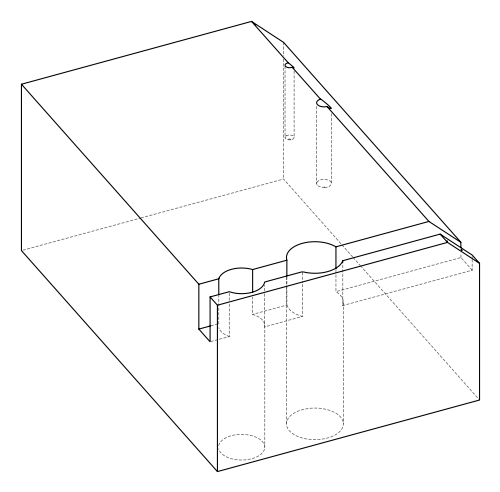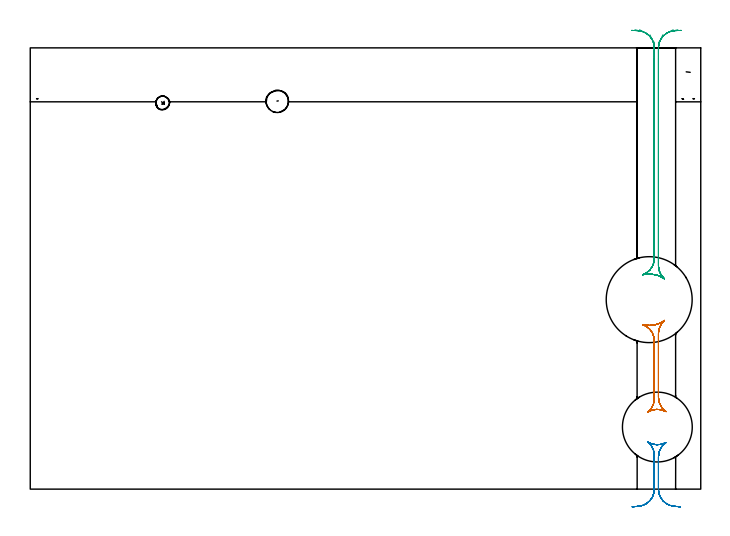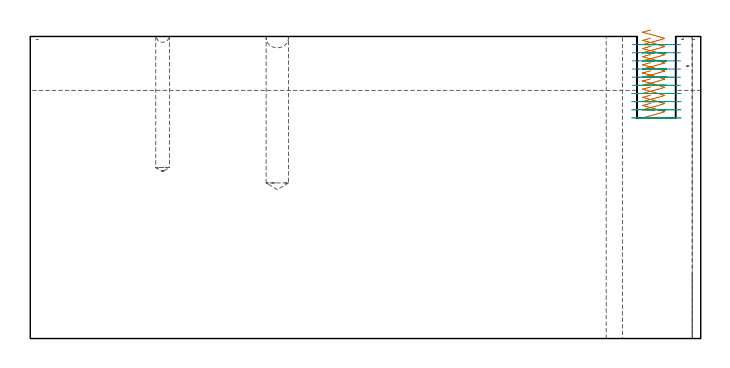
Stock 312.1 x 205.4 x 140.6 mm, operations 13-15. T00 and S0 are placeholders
(PLAN: 15 operations, 9 tool changes, 35.3 min)
(1 SPOT_DRILL | STEP1HOLE_1 | NXT0321_9005460120000 | 0.05 min | 183 mm3)
(2 SPOT_DRILL_1 | STEP1POCKET | NXT0321_9005460120000 | 0.03 min | 0 mm3)
(3 SPOT_DRILL_2 | STEP1POCKET_1 | NXT0321_9005460120000 | 0.03 min | 1 mm3)
(4 INDEXABLE_INSERT_DRILL_THROUGH_HOLE_FROM_SOLID | STEP1HOLE | NXT0302_035 | 0.58 min | 176627 mm3)
(5 DRILL_BLIND_HOLE_INTO_CENTER | STEP1HOLE_1 | NXT0301_056 | 0.06 min | 550 mm3)
(6 GUN_DRILL_THROUGH_HOLE | STEP1HOLE_1 | UGT0307_005 | 0.65 min | 6947 mm3)
(7 SPADE_DRILL_TO_ENLARGE_THROUGH_HOLE | STEP1HOLE_1 | UGT0306_010 | 0.6 min | 34267 mm3)
(8 DRILL_TO_ENLARGE_THROUGH_HOLE | STEP1HOLE_1 | UGT0301_001 | 0.62 min | 74642 mm3)
(9 DRILL_BLIND_HOLE_INTO_CENTER_1 | STEP1POCKET | UGT0301_459 | 0.26 min | 1972 mm3)
(10 DRILL_BLIND_HOLE_INTO_CENTER_2 | STEP1POCKET_1 | UGT0301_217 | 0.29 min | 5861 mm3)
(11 AREA_MILL | FG_CHAMFER_SURFACE | UGT0205_001 | 21.12 min | 91499 mm3)
(12 AREA_MILL_1 | FG_CHAMFER_SURFACE_1 | UGT0205_001 | 1.08 min | 5957 mm3)
(13 MILL_RECTANGULAR_SLOT | SLOT_RECTANGULAR | NXT0201_012 | Follow Part, ap 4, ae 75% | 3.02 min | 16915 mm3)
(14 MILL_RECTANGULAR_SLOT_1 | SLOT_RECTANGULAR_1 | NXT0201_012 | Follow Part, ap 4, ae 75% | 1.84 min | 9178 mm3)
(15 MILL_RECTANGULAR_SLOT_2 | SLOT_RECTANGULAR_2 | NXT0201_012 | Follow Part, ap 4, ae 75% | 5.06 min | 61735 mm3)
(TOOL NXT0321_9005460120000 | NC Spot Drill, 142deg, 12mm, Carbide, Uncoated | D12 PA142 FL30 Z2)
(TOOL NXT0302_035 | Index. Insert Drill 40mm [880-D4000L40-05] | D40 PA176 FL200 Z2)
(TOOL NXT0301_056 | Carbide Drill 8.5mm [860.1-0850-026A1-MM 2214] | D8.5 PA140 FL47 Z2)
(TOOL UGT0307_005 | Gun Drill 8.3 mm | D8.3 PA130 FL24 Z1)
(TOOL UGT0306_010 | Spade Drill 19.5mm | D19.5 PA132 FL10 Z2)
(TOOL UGT0301_001 | Twist Drill 32.5 mm | D32.5 PA118 FL185 Z2)
(TOOL UGT0301_459 | Carbide Drill 6.4 mm | D6.4 PA118 FL63 Z2)
(TOOL UGT0301_217 | Twist Drill 10.4 mm | D10.4 PA118 FL82 Z2)
(TOOL UGT0205_001 | Chamfer Mill 20 x 3 x 45 deg. | D20 FL50 Z2)
(TOOL NXT0201_012 | ENDMILL 16mm [2P460-1600-NA 1630] | D16 FL38 Z6)
(OP 13 MILL_RECTANGULAR_SLOT)
G17 G21 G94 G90
T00 M6
G54
G17 G0 G90 X288.82 Y76.222 S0 M3
G43 Z150.602 H1
Z143.6
G94 G1 X288.089 Y76.195 Z143.404 F250.
X287.177 Y76.231 Z143.159
X286.27 Y76.335 Z142.915
X285.373 Y76.509 Z142.67
X285.038 Y76.597 Z142.577
X285.036 Y76.587 Z142.574
X285.038 Y76.597 Z142.572
X285.373 Y76.509 Z142.479
X286.27 Y76.335 Z142.234
X287.177 Y76.231 Z141.99
X288.089 Y76.195 Z141.745
X289.002 Y76.229 Z141.5
X289.909 Y76.332 Z141.256
X290.806 Y76.504 Z141.011
X291.687 Y76.743 Z140.766
X292.547 Y77.049 Z140.522
X293.382 Y77.419 Z140.277
X294.186 Y77.852 Z140.032
X294.955 Y78.344 Z139.788
X295.233 Y78.55 Z139.695
X295.239 Y78.542 Z139.692
X295.233 Y78.55 Z139.69
X294.955 Y78.344 Z139.597
X294.186 Y77.852 Z139.352
X293.382 Y77.419 Z139.107
X292.547 Y77.049 Z138.863
X291.687 Y76.743 Z138.618
X290.806 Y76.504 Z138.373
X289.909 Y76.332 Z138.129
X289.002 Y76.229 Z137.884
X288.089 Y76.195 Z137.639
X287.177 Y76.231 Z137.395
X286.27 Y76.335 Z137.15
X285.373 Y76.509 Z136.905
X285.038 Y76.597 Z136.813
X285.036 Y76.587 Z136.81
G2 X290.5 Y69. R8. F500.
G1 Y42.155
G2 X287.357 Y35.799 R8.
G1 X287.363 Y35.79
G2 X295.97 Y36.076 R8.25
G1 X295.975 Y36.085
G2 X292.4 Y42.75 R8.
G1 Y72.429
G2 X295.239 Y78.542 R8.
G0 X288.82 Y76.222 Z139.81
G1 X288.089 Y76.195 Z139.614 F250.
X287.177 Y76.231 Z139.369
X286.27 Y76.335 Z139.125
X285.373 Y76.509 Z138.88
X285.038 Y76.597 Z138.787
X285.036 Y76.587 Z138.785
X285.038 Y76.597 Z138.782
X285.373 Y76.509 Z138.689
X286.27 Y76.335 Z138.444
X287.177 Y76.231 Z138.2
X288.089 Y76.195 Z137.955
X289.002 Y76.229 Z137.71
X289.909 Y76.332 Z137.466
X290.806 Y76.504 Z137.221
X291.687 Y76.743 Z136.976
X292.547 Y77.049 Z136.732
X293.382 Y77.419 Z136.487
X294.186 Y77.852 Z136.242
X294.955 Y78.344 Z135.998
X295.233 Y78.55 Z135.905
X295.239 Y78.542 Z135.902
X295.233 Y78.55 Z135.9
X294.955 Y78.344 Z135.807
X294.186 Y77.852 Z135.562
X293.382 Y77.419 Z135.317
X292.547 Y77.049 Z135.073
X291.687 Y76.743 Z134.828
X290.806 Y76.504 Z134.583
X289.909 Y76.332 Z134.339
X289.002 Y76.229 Z134.094
X288.089 Y76.195 Z133.849
X287.177 Y76.231 Z133.605
X286.27 Y76.335 Z133.36
X285.373 Y76.509 Z133.115
X285.038 Y76.597 Z133.023
X285.036 Y76.587 Z133.02
G2 X290.5 Y69. R8. F500.
G1 Y42.155
G2 X287.357 Y35.799 R8.
G1 X287.363 Y35.79
G2 X295.97 Y36.076 R8.25
G1 X295.975 Y36.085
G2 X292.4 Y42.75 R8.
G1 Y72.429
G2 X295.239 Y78.542 R8.
G0 X288.82 Y76.222 Z136.02
G1 X288.089 Y76.195 Z135.824 F250.
X287.177 Y76.231 Z135.579
X286.27 Y76.335 Z135.335
X285.373 Y76.509 Z135.09
X285.038 Y76.597 Z134.997
X285.036 Y76.587 Z134.995
X285.038 Y76.597 Z134.992
X285.373 Y76.509 Z134.899
X286.27 Y76.335 Z134.654
X287.177 Y76.231 Z134.41
X288.089 Y76.195 Z134.165
X289.002 Y76.229 Z133.92
X289.909 Y76.332 Z133.676
X290.806 Y76.504 Z133.431
X291.687 Y76.743 Z133.186
X292.547 Y77.049 Z132.942
X293.382 Y77.419 Z132.697
X294.186 Y77.852 Z132.452
X294.955 Y78.344 Z132.208
X295.233 Y78.55 Z132.115
X295.239 Y78.542 Z132.112
X295.233 Y78.55 Z132.11
X294.955 Y78.344 Z132.017
X294.186 Y77.852 Z131.772
X293.382 Y77.419 Z131.527
X292.547 Y77.049 Z131.283
X291.687 Y76.743 Z131.038
X290.806 Y76.504 Z130.793
X289.909 Y76.332 Z130.549
X289.002 Y76.229 Z130.304
X288.089 Y76.195 Z130.059
X287.177 Y76.231 Z129.815
X286.27 Y76.335 Z129.57
X285.373 Y76.509 Z129.325
X285.038 Y76.597 Z129.233
X285.036 Y76.587 Z129.23
G2 X290.5 Y69. R8. F500.
G1 Y42.155
G2 X287.357 Y35.799 R8.
G1 X287.363 Y35.79
G2 X295.97 Y36.076 R8.25
G1 X295.975 Y36.085
G2 X292.4 Y42.75 R8.
G1 Y72.429
G2 X295.239 Y78.542 R8.
G0 X288.82 Y76.222 Z132.23
G1 X288.089 Y76.195 Z132.034 F250.
X287.177 Y76.231 Z131.789
X286.27 Y76.335 Z131.545
X285.373 Y76.509 Z131.3
X285.038 Y76.597 Z131.207
X285.036 Y76.587 Z131.205
X285.038 Y76.597 Z131.202
X285.373 Y76.509 Z131.109
X286.27 Y76.335 Z130.864
X287.177 Y76.231 Z130.62
X288.089 Y76.195 Z130.375
X289.002 Y76.229 Z130.13
X289.909 Y76.332 Z129.886
X290.806 Y76.504 Z129.641
X291.687 Y76.743 Z129.396
X292.547 Y77.049 Z129.152
X293.382 Y77.419 Z128.907
X294.186 Y77.852 Z128.662
X294.955 Y78.344 Z128.418
X295.233 Y78.55 Z128.325
X295.239 Y78.542 Z128.322
X295.233 Y78.55 Z128.32
X294.955 Y78.344 Z128.227
X294.186 Y77.852 Z127.982
X293.382 Y77.419 Z127.737
X292.547 Y77.049 Z127.493
X291.687 Y76.743 Z127.248
X290.806 Y76.504 Z127.003
X289.909 Y76.332 Z126.759
X289.002 Y76.229 Z126.514
X288.089 Y76.195 Z126.269
X287.177 Y76.231 Z126.025
X286.27 Y76.335 Z125.78
X285.373 Y76.509 Z125.535
X285.038 Y76.597 Z125.443
X285.036 Y76.587 Z125.44
G2 X290.5 Y69. R8. F500.
G1 Y42.155
G2 X287.357 Y35.799 R8.
G1 X287.363 Y35.79
G2 X295.97 Y36.076 R8.25
G1 X295.975 Y36.085
G2 X292.4 Y42.75 R8.
G1 Y72.429
G2 X295.239 Y78.542 R8.
G0 X288.82 Y76.222 Z128.44
G1 X288.089 Y76.195 Z128.244 F250.
X287.177 Y76.231 Z127.999
X286.27 Y76.335 Z127.755
X285.373 Y76.509 Z127.51
X285.038 Y76.597 Z127.417
X285.036 Y76.587 Z127.415
X285.038 Y76.597 Z127.412
X285.373 Y76.509 Z127.319
X286.27 Y76.335 Z127.074
X287.177 Y76.231 Z126.83
X288.089 Y76.195 Z126.585
X289.002 Y76.229 Z126.34
X289.909 Y76.332 Z126.096
X290.806 Y76.504 Z125.851
X291.687 Y76.743 Z125.606
X292.547 Y77.049 Z125.362
X293.382 Y77.419 Z125.117
X294.186 Y77.852 Z124.872
X294.955 Y78.344 Z124.628
X295.233 Y78.55 Z124.535
X295.239 Y78.542 Z124.532
X295.233 Y78.55 Z124.53
X294.955 Y78.344 Z124.437
X294.186 Y77.852 Z124.192
X293.382 Y77.419 Z123.947
X292.547 Y77.049 Z123.703
X291.687 Y76.743 Z123.458
X290.806 Y76.504 Z123.213
X289.909 Y76.332 Z122.969
X289.002 Y76.229 Z122.724
X288.089 Y76.195 Z122.479
X287.177 Y76.231 Z122.235
X286.27 Y76.335 Z121.99
X285.373 Y76.509 Z121.745
X285.038 Y76.597 Z121.653
X285.036 Y76.587 Z121.65
G2 X290.5 Y69. R8. F500.
G1 Y42.155
G2 X287.357 Y35.799 R8.
G1 X287.363 Y35.79
G2 X295.97 Y36.076 R8.25
G1 X295.975 Y36.085
G2 X292.4 Y42.75 R8.
G1 Y72.429
G2 X295.239 Y78.542 R8.
G0 X288.82 Y76.222 Z124.65
G1 X288.089 Y76.195 Z124.454 F250.
X287.177 Y76.231 Z124.209
X286.27 Y76.335 Z123.965
X285.373 Y76.509 Z123.72
X285.038 Y76.597 Z123.627
X285.036 Y76.587 Z123.625
X285.038 Y76.597 Z123.622
X285.373 Y76.509 Z123.529
X286.27 Y76.335 Z123.284
X287.177 Y76.231 Z123.04
X288.089 Y76.195 Z122.795
X289.002 Y76.229 Z122.55
X289.909 Y76.332 Z122.306
X290.806 Y76.504 Z122.061
X291.687 Y76.743 Z121.816
X292.547 Y77.049 Z121.572
X293.382 Y77.419 Z121.327
X294.186 Y77.852 Z121.082
X294.955 Y78.344 Z120.838
X295.233 Y78.55 Z120.745
X295.239 Y78.542 Z120.742
X295.233 Y78.55 Z120.74
X294.955 Y78.344 Z120.647
X294.186 Y77.852 Z120.402
X293.382 Y77.419 Z120.157
X292.547 Y77.049 Z119.913
X291.687 Y76.743 Z119.668
X290.806 Y76.504 Z119.423
X289.909 Y76.332 Z119.179
X289.002 Y76.229 Z118.934
X288.089 Y76.195 Z118.689
X287.177 Y76.231 Z118.445
X286.27 Y76.335 Z118.2
X285.373 Y76.509 Z117.955
X285.038 Y76.597 Z117.863
X285.036 Y76.587 Z117.86
G2 X290.5 Y69. R8. F500.
G1 Y42.155
G2 X287.357 Y35.799 R8.
G1 X287.363 Y35.79
G2 X295.97 Y36.076 R8.25
G1 X295.975 Y36.085
G2 X292.4 Y42.75 R8.
G1 Y72.429
G2 X295.239 Y78.542 R8.
G0 X288.82 Y76.222 Z120.86
G1 X288.089 Y76.195 Z120.664 F250.
X287.177 Y76.231 Z120.419
X286.27 Y76.335 Z120.175
X285.373 Y76.509 Z119.93
X285.038 Y76.597 Z119.837
X285.036 Y76.587 Z119.835
X285.038 Y76.597 Z119.832
X285.373 Y76.509 Z119.739
X286.27 Y76.335 Z119.494
X287.177 Y76.231 Z119.25
X288.089 Y76.195 Z119.005
X289.002 Y76.229 Z118.76
X289.909 Y76.332 Z118.516
X290.806 Y76.504 Z118.271
X291.687 Y76.743 Z118.026
X292.547 Y77.049 Z117.782
X293.382 Y77.419 Z117.537
X294.186 Y77.852 Z117.292
X294.955 Y78.344 Z117.048
X295.233 Y78.55 Z116.955
X295.239 Y78.542 Z116.952
X295.233 Y78.55 Z116.95
X294.955 Y78.344 Z116.857
X294.186 Y77.852 Z116.612
X293.382 Y77.419 Z116.367
X292.547 Y77.049 Z116.123
X291.687 Y76.743 Z115.878
X290.806 Y76.504 Z115.633
X289.909 Y76.332 Z115.389
X289.002 Y76.229 Z115.144
X288.089 Y76.195 Z114.899
X287.177 Y76.231 Z114.655
X286.27 Y76.335 Z114.41
X285.373 Y76.509 Z114.165
X285.038 Y76.597 Z114.073
X285.036 Y76.587 Z114.07
G2 X290.5 Y69. R8. F500.
G1 Y42.155
G2 X287.357 Y35.799 R8.
G1 X287.363 Y35.79
G2 X295.97 Y36.076 R8.25
G1 X295.975 Y36.085
G2 X292.4 Y42.75 R8.
G1 Y72.429
G2 X295.239 Y78.542 R8.
G0 X288.82 Y76.222 Z117.07
G1 X288.089 Y76.195 Z116.874 F250.
X287.177 Y76.231 Z116.629
X286.27 Y76.335 Z116.385
X285.373 Y76.509 Z116.14
X285.038 Y76.597 Z116.047
X285.036 Y76.587 Z116.045
X285.038 Y76.597 Z116.042
X285.373 Y76.509 Z115.949
X286.27 Y76.335 Z115.704
X287.177 Y76.231 Z115.46
X288.089 Y76.195 Z115.215
X289.002 Y76.229 Z114.97
X289.909 Y76.332 Z114.726
X290.806 Y76.504 Z114.481
X291.687 Y76.743 Z114.236
X292.547 Y77.049 Z113.992
X293.382 Y77.419 Z113.747
X294.186 Y77.852 Z113.502
X294.955 Y78.344 Z113.258
X295.233 Y78.55 Z113.165
X295.239 Y78.542 Z113.162
X295.233 Y78.55 Z113.16
X294.955 Y78.344 Z113.067
X294.186 Y77.852 Z112.822
X293.382 Y77.419 Z112.577
X292.547 Y77.049 Z112.333
X291.687 Y76.743 Z112.088
X290.806 Y76.504 Z111.843
X289.909 Y76.332 Z111.599
X289.002 Y76.229 Z111.354
X288.089 Y76.195 Z111.109
X287.177 Y76.231 Z110.865
X286.27 Y76.335 Z110.62
X285.373 Y76.509 Z110.375
X285.038 Y76.597 Z110.283
X285.036 Y76.587 Z110.28
G2 X290.5 Y69. R8. F500.
G1 Y42.155
G2 X287.357 Y35.799 R8.
G1 X287.363 Y35.79
G2 X295.97 Y36.076 R8.25
G1 X295.975 Y36.085
G2 X292.4 Y42.75 R8.
G1 Y72.429
G2 X295.239 Y78.542 R8.
G0 X288.82 Y76.222 Z113.28
G1 X288.089 Y76.195 Z113.084 F250.
X287.177 Y76.231 Z112.839
X286.27 Y76.335 Z112.595
X285.373 Y76.509 Z112.35
X285.038 Y76.597 Z112.257
X285.036 Y76.587 Z112.255
X285.038 Y76.597 Z112.252
X285.373 Y76.509 Z112.159
X286.27 Y76.335 Z111.914
X287.177 Y76.231 Z111.67
X288.089 Y76.195 Z111.425
X289.002 Y76.229 Z111.18
X289.909 Y76.332 Z110.936
X290.806 Y76.504 Z110.691
X291.687 Y76.743 Z110.446
X292.547 Y77.049 Z110.202
X293.382 Y77.419 Z109.957
X294.186 Y77.852 Z109.712
X294.955 Y78.344 Z109.468
X295.233 Y78.55 Z109.375
X295.239 Y78.542 Z109.372
X295.233 Y78.55 Z109.37
X294.955 Y78.344 Z109.277
X294.186 Y77.852 Z109.032
X293.382 Y77.419 Z108.787
X292.547 Y77.049 Z108.543
X291.687 Y76.743 Z108.298
X290.806 Y76.504 Z108.053
X289.909 Y76.332 Z107.809
X289.002 Y76.229 Z107.564
X288.089 Y76.195 Z107.319
X287.177 Y76.231 Z107.075
X286.27 Y76.335 Z106.83
X285.373 Y76.509 Z106.585
X285.038 Y76.597 Z106.493
X285.036 Y76.587 Z106.49
G2 X290.5 Y69. R8. F500.
G1 Y42.155
G2 X287.357 Y35.799 R8.
G1 X287.363 Y35.79
G2 X295.97 Y36.076 R8.25
G1 X295.975 Y36.085
G2 X292.4 Y42.75 R8.
G1 Y72.429
G2 X295.239 Y78.542 R8.
G0 X288.82 Y76.222 Z109.49
G1 X288.089 Y76.195 Z109.294 F250.
X287.177 Y76.231 Z109.049
X286.27 Y76.335 Z108.805
X285.373 Y76.509 Z108.56
X285.038 Y76.597 Z108.467
X285.036 Y76.587 Z108.465
X285.038 Y76.597 Z108.462
X285.373 Y76.509 Z108.369
X286.27 Y76.335 Z108.124
X287.177 Y76.231 Z107.88
X288.089 Y76.195 Z107.635
X289.002 Y76.229 Z107.39
X289.909 Y76.332 Z107.146
X290.806 Y76.504 Z106.901
X291.687 Y76.743 Z106.656
X292.547 Y77.049 Z106.412
X293.382 Y77.419 Z106.167
X294.186 Y77.852 Z105.922
X294.955 Y78.344 Z105.678
X295.233 Y78.55 Z105.585
X295.239 Y78.542 Z105.582
X295.233 Y78.55 Z105.58
X294.955 Y78.344 Z105.487
X294.186 Y77.852 Z105.242
X293.382 Y77.419 Z104.997
X292.547 Y77.049 Z104.753
X291.687 Y76.743 Z104.508
X290.806 Y76.504 Z104.263
X289.909 Y76.332 Z104.019
X289.002 Y76.229 Z103.774
X288.089 Y76.195 Z103.529
X287.177 Y76.231 Z103.285
X286.27 Y76.335 Z103.04
X285.373 Y76.509 Z102.796
X285.038 Y76.597 Z102.703
X285.036 Y76.587 Z102.7
G2 X290.5 Y69. R8. F500.
G1 Y42.155
G2 X287.357 Y35.799 R8.
G1 X287.363 Y35.79
G2 X295.97 Y36.076 R8.25
G1 X295.975 Y36.085
G2 X292.4 Y42.75 R8.
G1 Y72.429
G2 X295.239 Y78.542 R8.
G0 Z150.602
M5
M2
(OP 14 MILL_RECTANGULAR_SLOT_1)
G17 G21 G94 G90
T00 M6
G54
G17 G0 G90 X302.697 Y-8.23 S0 M3
G43 Z150.602 H1
Z136.81
G94 G1 X299.708 Y-7.97 F250.
G2 X292.4 Y0. R8. F500.
G1 Y15.05
G2 X295.975 Y21.715 R8.
G1 X295.97 Y21.724
G2 X287.363 Y22.01 R8.25
G1 X287.357 Y22.001
G2 X290.5 Y15.645 R8.
G1 Y0.
G2 X283.192 Y-7.97 R8.
G1 X280.203 Y-8.23 F250.
G0 X302.697 Z133.02
G1 X299.708 Y-7.97
G2 X292.4 Y0. R8. F500.
G1 Y15.05
G2 X295.975 Y21.715 R8.
G1 X295.97 Y21.724
G2 X287.363 Y22.01 R8.25
G1 X287.357 Y22.001
G2 X290.5 Y15.645 R8.
G1 Y0.
G2 X283.192 Y-7.97 R8.
G1 X280.203 Y-8.23 F250.
G0 X302.697 Z129.23
G1 X299.708 Y-7.97
G2 X292.4 Y0. R8. F500.
G1 Y15.05
G2 X295.975 Y21.715 R8.
G1 X295.97 Y21.724
G2 X287.363 Y22.01 R8.25
G1 X287.357 Y22.001
G2 X290.5 Y15.645 R8.
G1 Y0.
G2 X283.192 Y-7.97 R8.
G1 X280.203 Y-8.23 F250.
G0 X302.697 Z125.44
G1 X299.708 Y-7.97
G2 X292.4 Y0. R8. F500.
G1 Y15.05
G2 X295.975 Y21.715 R8.
G1 X295.97 Y21.724
G2 X287.363 Y22.01 R8.25
G1 X287.357 Y22.001
G2 X290.5 Y15.645 R8.
G1 Y0.
G2 X283.192 Y-7.97 R8.
G1 X280.203 Y-8.23 F250.
G0 X302.697 Z121.65
G1 X299.708 Y-7.97
G2 X292.4 Y0. R8. F500.
G1 Y15.05
G2 X295.975 Y21.715 R8.
G1 X295.97 Y21.724
G2 X287.363 Y22.01 R8.25
G1 X287.357 Y22.001
G2 X290.5 Y15.645 R8.
G1 Y0.
G2 X283.192 Y-7.97 R8.
G1 X280.203 Y-8.23 F250.
G0 X302.697 Z117.86
G1 X299.708 Y-7.97
G2 X292.4 Y0. R8. F500.
G1 Y15.05
G2 X295.975 Y21.715 R8.
G1 X295.97 Y21.724
G2 X287.363 Y22.01 R8.25
G1 X287.357 Y22.001
G2 X290.5 Y15.645 R8.
G1 Y0.
G2 X283.192 Y-7.97 R8.
G1 X280.203 Y-8.23 F250.
G0 X302.697 Z114.07
G1 X299.708 Y-7.97
G2 X292.4 Y0. R8. F500.
G1 Y15.05
G2 X295.975 Y21.715 R8.
G1 X295.97 Y21.724
G2 X287.363 Y22.01 R8.25
G1 X287.357 Y22.001
G2 X290.5 Y15.645 R8.
G1 Y0.
G2 X283.192 Y-7.97 R8.
G1 X280.203 Y-8.23 F250.
G0 X302.697 Z110.28
G1 X299.708 Y-7.97
G2 X292.4 Y0. R8. F500.
G1 Y15.05
G2 X295.975 Y21.715 R8.
G1 X295.97 Y21.724
G2 X287.363 Y22.01 R8.25
G1 X287.357 Y22.001
G2 X290.5 Y15.645 R8.
G1 Y0.
G2 X283.192 Y-7.97 R8.
G1 X280.203 Y-8.23 F250.
G0 X302.697 Z106.49
G1 X299.708 Y-7.97
G2 X292.4 Y0. R8. F500.
G1 Y15.05
G2 X295.975 Y21.715 R8.
G1 X295.97 Y21.724
G2 X287.363 Y22.01 R8.25
G1 X287.357 Y22.001
G2 X290.5 Y15.645 R8.
G1 Y0.
G2 X283.192 Y-7.97 R8.
G1 X280.203 Y-8.23 F250.
G0 X302.697 Z102.7
G1 X299.708 Y-7.97
G2 X292.4 Y0. R8. F500.
G1 Y15.05
G2 X295.975 Y21.715 R8.
G1 X295.97 Y21.724
G2 X287.363 Y22.01 R8.25
G1 X287.357 Y22.001
G2 X290.5 Y15.645 R8.
G1 Y0.
G2 X283.192 Y-7.97 R8.
G1 X280.203 Y-8.23 F250.
G0 Z150.602
M5
M2
(OP 15 MILL_RECTANGULAR_SLOT_2)
G17 G21 G94 G90
T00 M6
G54
G17 G0 G90 X290.5 Y200.56 S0 M3
G43 Z150.602 H1
Z136.81
G94 G1 Y197.56 F250.
Y107.4 F500.
G2 X285.036 Y99.813 R8.
G1 X285.038 Y99.803
G2 X295.233 Y97.85 R12.
G1 X295.239 Y97.858
G2 X292.4 Y103.971 R8.
G1 Y197.56
Y200.56 F250.
G0 Z150.602
X290.5 Y204.35
Z133.02
G1 Y201.35
Y107.4 F500.
G2 X285.036 Y99.813 R8.
G1 X285.038 Y99.803
G2 X295.233 Y97.85 R12.
G1 X295.239 Y97.858
G2 X292.4 Y103.971 R8.
G1 Y201.351
Y204.351 F250.
G0 Z150.602
X290.5 Y208.141
Z129.23
G1 Y205.141
Y107.4 F500.
G2 X285.036 Y99.813 R8.
G1 X285.038 Y99.803
G2 X295.233 Y97.85 R12.
G1 X295.239 Y97.858
G2 X292.4 Y103.971 R8.
G1 Y205.141
Y208.141 F250.
G0 Z150.602
X288.464 Y211.518
Z125.44
G1 X289.74 Y208.803
G2 X290.5 Y205.4 R8. F500.
G1 Y107.4
G2 X285.036 Y99.813 R8.
G1 X285.038 Y99.803
G2 X295.233 Y97.85 R12.
G1 X295.239 Y97.858
G2 X292.4 Y103.971 R8.
G1 Y205.4
G2 X293.16 Y208.803 R8.
G1 X294.436 Y211.518 F250.
G0 Z150.602
X283.604 Y213.872
Z121.65
G1 X286.253 Y212.465
G2 X290.5 Y205.4 R8. F500.
G1 Y107.4
G2 X285.036 Y99.813 R8.
G1 X285.038 Y99.803
G2 X295.233 Y97.85 R12.
G1 X295.239 Y97.858
G2 X292.4 Y103.971 R8.
G1 Y205.4
G2 X296.645 Y212.464 R8.
G1 X299.294 Y213.872 F250.
G0 X281.438 Y213.878 Z117.86
G1 X284.356 Y213.182
G2 X290.5 Y205.4 R8. F500.
G1 Y107.4
G2 X285.036 Y99.813 R8.
G1 X285.038 Y99.803
G2 X295.233 Y97.85 R12.
G1 X295.239 Y97.858
G2 X292.4 Y103.971 R8.
G1 Y205.4
G2 X298.559 Y213.185 R8.
G1 X301.478 Y213.876 F250.
G0 X279.904 Y213.54 Z114.07
G1 X282.9 Y213.39
G2 X290.5 Y205.4 R8. F500.
G1 Y107.4
G2 X285.036 Y99.813 R8.
G1 X285.038 Y99.803
G2 X295.233 Y97.85 R12.
G1 X295.239 Y97.858
G2 X292.4 Y103.971 R8.
G1 Y205.4
G2 X300. Y213.39 R8.
G1 X302.996 Y213.54 F250.
G0 X279.904 Z110.28
G1 X282.9 Y213.39
G2 X290.5 Y205.4 R8. F500.
G1 Y107.4
G2 X285.036 Y99.813 R8.
G1 X285.038 Y99.803
G2 X295.233 Y97.85 R12.
G1 X295.239 Y97.858
G2 X292.4 Y103.971 R8.
G1 Y205.4
G2 X300. Y213.39 R8.
G1 X302.996 Y213.54 F250.
G0 X279.904 Z106.49
G1 X282.9 Y213.39
G2 X290.5 Y205.4 R8. F500.
G1 Y107.4
G2 X285.036 Y99.813 R8.
G1 X285.038 Y99.803
G2 X295.233 Y97.85 R12.
G1 X295.239 Y97.858
G2 X292.4 Y103.971 R8.
G1 Y205.4
G2 X300. Y213.39 R8.
G1 X302.996 Y213.54 F250.
G0 X279.904 Z102.7
G1 X282.9 Y213.39
G2 X290.5 Y205.4 R8. F500.
G1 Y107.4
G2 X285.036 Y99.813 R8.
G1 X285.038 Y99.803
G2 X295.233 Y97.85 R12.
G1 X295.239 Y97.858
G2 X292.4 Y103.971 R8.
G1 Y205.4
G2 X300. Y213.39 R8.
G1 X302.996 Y213.54 F250.
G0 Z150.602
M5
M2
